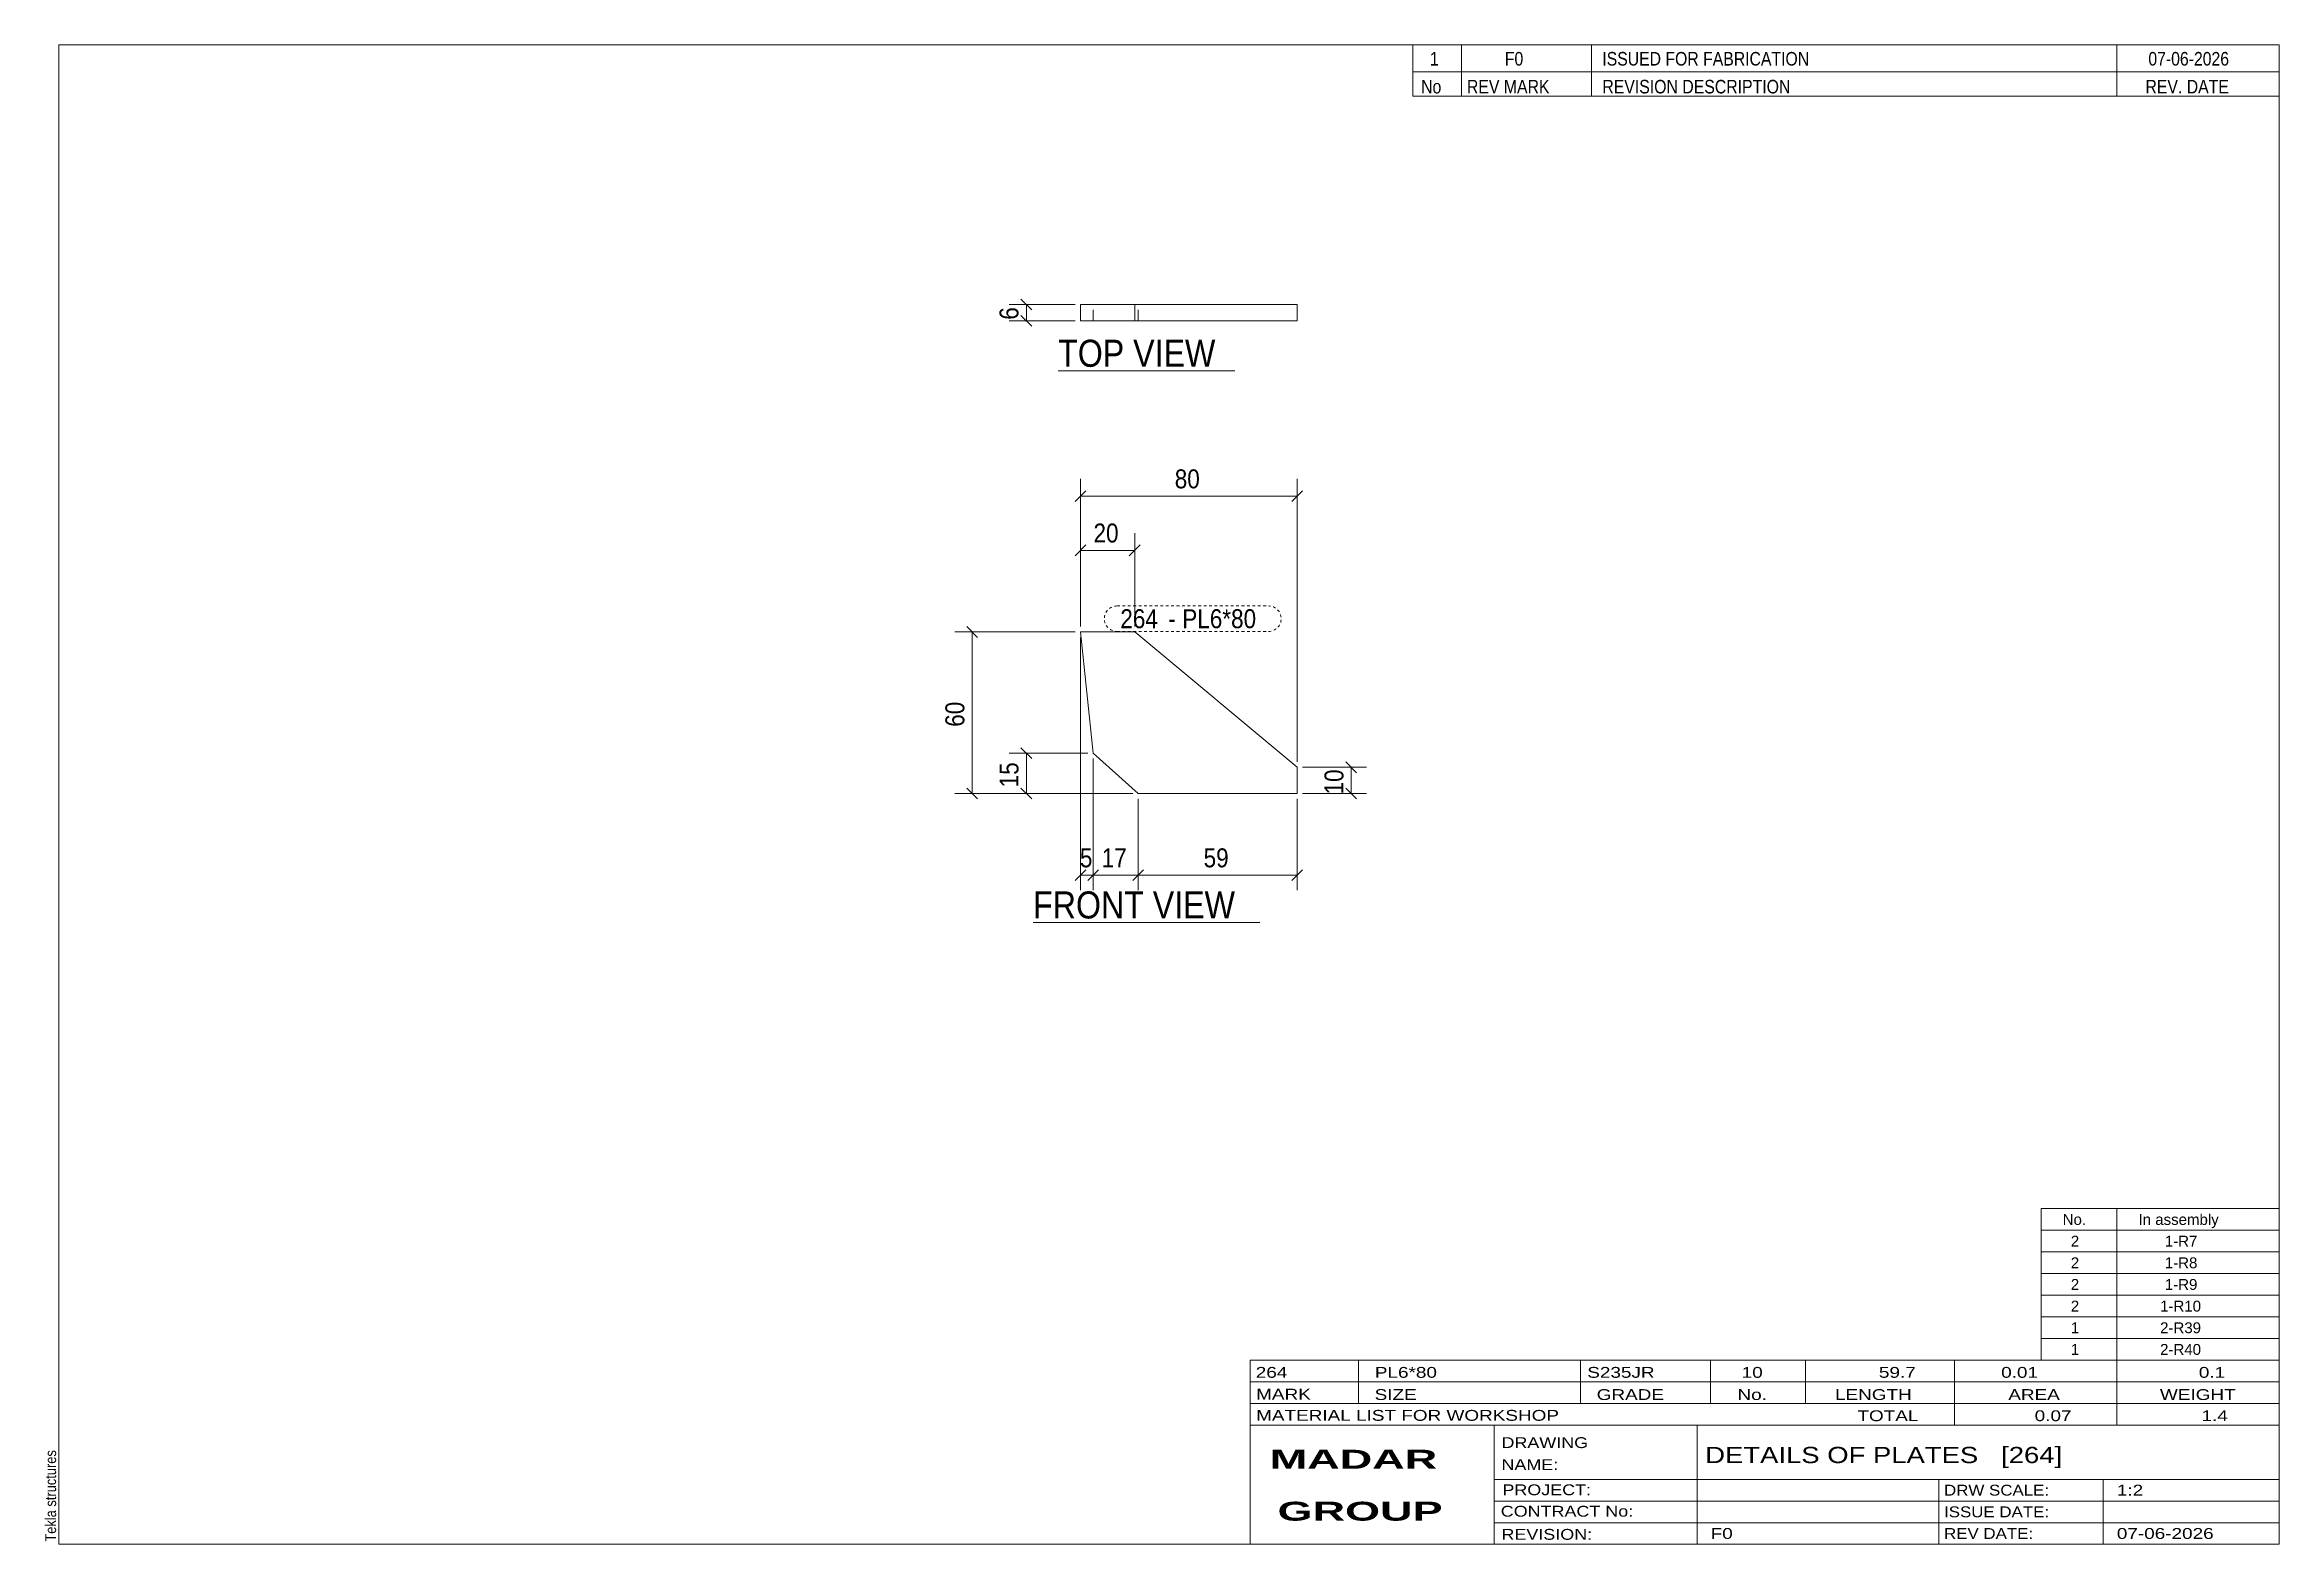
# Model space of a CAD drawing. Header units: millimetres. Extents: x 2 to 415, y 5 to 282.
import ezdxf

# ---------------------------------------------------------------- set-up
doc = ezdxf.new("R2010")
doc.units = ezdxf.units.MM
for name, pattern in [('XKITLINE00', [0]), ('XKITLINE02', [4, 2, -2]), ('XKITLINE04', [3, 0.5, -0.5, 0.5, -0.5, 0.5, -0.5])]:
    doc.linetypes.add(name, pattern=pattern)
for name, color, linetype, lineweight in [('Dimensions', 7, 'Continuous', 0), ('DrawingSheet', 5, 'Continuous', 0), ('OtherObjectType', 7, 'Continuous', 0), ('Part', 2, 'Continuous', 0), ('PartMark', 7, 'Continuous', 0)]:
    doc.layers.add(name, color=color, linetype=linetype, lineweight=lineweight)
doc.styles.add('ARIAL', font='ARIAL.TTF')
doc.styles.add('ARIAL_BOLD', font='ARIALBD.TTF')
doc.styles.add('ARIAL_NARROW', font='ARIALN.TTF')

# ---------------------------------------------------------------- blocks, each defined once
blk = doc.blocks.new('*A1')
at = {"layer": 'Part', "color": 2, "linetype": 'XKITLINE00', "lineweight": 0}
for p, q in [((196.01, 151.15), (193.65, 173.52)), ((193.65, 173.52), (203.65, 173.52)), ((233.65, 148.52), (203.65, 173.52)), ((204.3, 143.69), (196.01, 151.15)), ((233.65, 148.52), (233.65, 143.69)), ((233.65, 143.69), (204.3, 143.69))]:
    blk.add_line(p, q, dxfattribs=at)
blk = doc.blocks.new('*A2')
at = {"layer": 'Part', "color": 2, "linetype": 'XKITLINE00', "lineweight": 0}
for p, q in [((193.65, 231), (193.65, 234)), ((193.65, 234), (233.65, 234)), ((203.65, 231), (203.65, 234)), ((233.65, 234), (233.65, 231)), ((193.65, 231), (233.65, 231))]:
    blk.add_line(p, q, dxfattribs=at)
at = {"layer": 'Part', "color": 7, "linetype": 'XKITLINE02', "lineweight": 0}
for p, q in [((196.01, 231), (196.01, 234)), ((204.3, 231), (204.3, 234)), ((233.65, 231), (233.65, 234))]:
    blk.add_line(p, q, dxfattribs=at)
blk = doc.blocks.new('*A3')
at = {"layer": 'DrawingSheet', "color": 5, "linetype": 'XKITLINE00', "lineweight": 0}
for p, q in [((415, 282), (5, 282)), ((5, 282), (5, 5)), ((415, 5), (415, 282)), ((5, 5), (415, 5))]:
    blk.add_line(p, q, dxfattribs=at)
at = {"layer": 'DrawingSheet', "color": 5, "style": 'ARIAL', "width": 0.85}
blk.add_text('Tekla structures', height=2, rotation=90, dxfattribs=at).set_placement((4.5, 5.5))
blk = doc.blocks.new('*A4')
at = {"layer": 'OtherObjectType', "color": 7, "linetype": 'XKITLINE00', "lineweight": 0}
for p, q in [((371, 67), (415, 67)), ((371, 63), (371, 67)), ((385, 63), (385, 67)), ((415, 63), (415, 67)), ((371, 63), (415, 63)), ((371, 59), (371, 63)), ((385, 59), (385, 63)), ((415, 59), (415, 63)), ((371, 59), (415, 59)), ((371, 55), (371, 59)), ((385, 55), (385, 59)), ((415, 55), (415, 59)), ((371, 55), (415, 55)), ((371, 51), (371, 55)), ((385, 51), (385, 55)), ((415, 51), (415, 55)), ((371, 51), (415, 51)), ((371, 47), (371, 51)), ((385, 47), (385, 51)), ((415, 47), (415, 51)), ((371, 47), (415, 47)), ((371, 43), (371, 47)), ((385, 43), (385, 47)), ((415, 43), (415, 47)), ((371, 43), (415, 43)), ((371, 39), (371, 43)), ((385, 39), (385, 43)), ((415, 39), (415, 43)), ((371, 39), (415, 39))]:
    blk.add_line(p, q, dxfattribs=at)
at = {"layer": 'OtherObjectType', "color": 7, "style": 'ARIAL_NARROW', "width": 1.211571}
for s, p in [('In assembly', (389, 64)), ('No.', (375, 64)), ('2', (376.5, 60)), ('1-R7', (393.86, 60)), ('2', (376.5, 56)), ('1-R8', (393.86, 56)), ('2', (376.5, 52)), ('1-R9', (393.86, 52)), ('2', (376.5, 48)), ('1-R10', (392.99, 48)), ('1', (376.5, 44)), ('2-R39', (392.99, 44)), ('1', (376.5, 40)), ('2-R40', (392.99, 40))]:
    blk.add_text(s, height=2, dxfattribs=at).set_placement(p)
blk = doc.blocks.new('*A5')
at = {"layer": 'OtherObjectType', "color": 7, "linetype": 'XKITLINE00', "lineweight": 0}
for p, q in [((255, 282), (415, 282)), ((415, 282), (255, 282)), ((255, 282), (255, 277)), ((264, 282), (264, 277)), ((288, 282), (288, 277)), ((385, 282), (385, 277)), ((415, 282), (415, 277)), ((255, 277), (415, 277)), ((255, 277), (255, 272.5)), ((255, 277), (415, 277)), ((264, 277), (264, 272.5)), ((288, 277), (288, 272.5)), ((385, 277), (385, 272.5)), ((415, 277), (415, 272.5)), ((415, 272.5), (255, 272.5))]:
    blk.add_line(p, q, dxfattribs=at)
at = {"layer": 'OtherObjectType', "color": 7, "style": 'ARIAL_NARROW'}
for s, width, p in [('1', 1.017001, (258.16, 278.15)), ('F0', 1.017001, (272, 278.15)), ('ISSUED FOR FABRICATION', 1.017001, (290, 278.15)), ('07-06-2026', 1.017001, (390.82, 278.15)), ('No', 1.02, (256.54, 273)), ('REV MARK', 1.02, (265, 273)), ('REVISION DESCRIPTION', 1.02, (290, 273)), ('REV. DATE', 1.02, (390.28, 273))]:
    blk.add_text(s, height=2.5, dxfattribs=dict(at, width=width)).set_placement(p)
blk = doc.blocks.new('*A6')
at = {"layer": 'OtherObjectType', "color": 7, "linetype": 'XKITLINE00', "lineweight": 0}
for p, q in [((225, 39), (415, 39)), ((225, 39), (225, 35)), ((225, 39), (415, 39)), ((245, 35), (245, 39)), ((286, 35), (286, 39)), ((310, 35), (310, 39)), ((327.5, 35), (327.5, 39)), ((355, 35), (355, 39)), ((385, 35), (385, 39)), ((415, 35), (415, 39)), ((225, 35), (415, 35)), ((225, 35), (225, 5)), ((225, 35), (415, 35)), ((245, 31), (245, 35)), ((286, 31), (286, 35)), ((310, 31), (310, 35)), ((327.5, 31), (327.5, 35)), ((355, 31), (355, 35)), ((385, 31), (385, 35)), ((415, 31), (415, 35)), ((225, 31), (415, 31)), ((355, 27), (355, 31)), ((385, 27), (385, 31)), ((415, 27), (415, 31)), ((225, 27), (415, 27)), ((270, 21), (270, 27)), ((307.5, 17), (307.5, 27)), ((415, 21), (415, 27)), ((270, 21), (270, 5)), ((415, 17), (415, 21)), ((270, 17), (415, 17)), ((307.5, 5), (307.5, 17)), ((352.16, 13), (352.16, 17)), ((382.5, 5), (382.5, 17)), ((415, 13), (415, 17)), ((270, 13), (415, 13)), ((352.16, 5), (352.16, 13)), ((415, 9), (415, 13)), ((270, 9), (415, 9)), ((415, 5), (415, 9)), ((225, 5), (415, 5)), ((262.5, 5), (415, 5))]:
    blk.add_line(p, q, dxfattribs=at)
at = {"layer": 'OtherObjectType', "color": 7, "style": 'ARIAL_NARROW'}
for s, height, width, p in [('264', 2, 1.525501, (226.01, 35.76)), ('PL6*80', 2, 1.525501, (248, 35.76)), ('S235JR', 2, 1.525501, (287.22, 35.76)), ('10', 2, 1.525501, (315.73, 35.76)), ('59.7', 2, 1.525501, (341.07, 35.76)), ('0.01', 2, 1.525501, (363.64, 35.76)), ('0.1', 2, 1.525501, (400.14, 35.76)), ('MARK', 2, 1.525501, (226.08, 31.73)), ('SIZE', 2, 1.525501, (247.96, 31.66)), ('GRADE', 2, 1.525501, (288.96, 31.66)), ('No.', 2, 1.525501, (314.96, 31.66)), ('LENGTH', 2, 1.525501, (332.96, 31.66)), ('AREA', 2, 1.525501, (364.96, 31.66)), ('WEIGHT', 2, 1.525501, (392.96, 31.66)), ('MATERIAL LIST FOR WORKSHOP', 2, 1.525501, (226.08, 27.82)), ('TOTAL', 2, 1.525501, (337.1, 27.75)), ('0.07', 2, 1.525501, (369.83, 27.75)), ('1.4', 2, 1.525501, (400.63, 27.75)), ('DRAWING', 2, 1.445, (271.38, 22.78)), ('NAME:', 2, 1.445, (271.38, 18.72)), ('DETAILS OF PLATES   [264]', 3, 1.474651, (309, 20)), ('PROJECT:', 2, 1.445, (271.55, 14.07)), ('DRW SCALE:', 2, 1.36, (353.1, 14)), ('1:2', 2, 1.525501, (385, 14)), ('CONTRACT No:', 2, 1.445, (271.25, 10.11)), ('ISSUE DATE:', 2, 1.36, (353.1, 10)), ('REVISION:', 2, 1.445, (271.38, 5.84)), ('F0', 2, 1.525501, (310, 6)), ('REV DATE:', 2, 1.36, (353.1, 6)), ('07-06-2026', 2, 1.525501, (385, 6))]:
    blk.add_text(s, height=height, dxfattribs=dict(at, width=width)).set_placement(p)
at = {"layer": 'OtherObjectType', "color": 1, "style": 'ARIAL_BOLD', "width": 1.7}
for s, p in [('MADAR ', (228.58, 18.97)), ('GROUP', (230.03, 9.37))]:
    blk.add_text(s, height=3.5, dxfattribs=at).set_placement(p)
blk = doc.blocks.new('*A7')
at = {"layer": 'Dimensions', "color": 7, "linetype": 'XKITLINE00', "lineweight": 0}
for p, q in [((194.64, 199.59), (192.66, 197.61)), ((193.65, 174.52), (193.65, 201.8)), ((193.65, 198.6), (233.65, 198.6)), ((234.64, 199.59), (232.66, 197.61)), ((233.65, 149.52), (233.65, 201.8))]:
    blk.add_line(p, q, dxfattribs=at)
at = {"layer": 'Dimensions', "color": 3}
for p in [(193.65, 198.6), (233.65, 198.6)]:
    blk.add_point(p, dxfattribs=at)
at = {"layer": 'Dimensions', "color": 3, "style": 'ARIAL', "width": 0.85}
blk.add_text('80', height=3.5, dxfattribs=at).set_placement((211.05, 200.05))
blk = doc.blocks.new('*A8')
at = {"layer": 'Dimensions', "color": 7, "linetype": 'XKITLINE00', "lineweight": 0}
for p, q in [((193.65, 174.52), (193.65, 191.8)), ((203.65, 174.52), (203.65, 191.8)), ((194.64, 189.59), (192.66, 187.61)), ((193.65, 188.6), (203.65, 188.6)), ((204.64, 189.59), (202.66, 187.61))]:
    blk.add_line(p, q, dxfattribs=at)
at = {"layer": 'Dimensions', "color": 3}
for p in [(193.65, 188.6), (203.65, 188.6)]:
    blk.add_point(p, dxfattribs=at)
at = {"layer": 'Dimensions', "color": 3, "style": 'ARIAL', "width": 0.85}
blk.add_text('20', height=3.5, dxfattribs=at).set_placement((196.05, 190.05))
blk = doc.blocks.new('*A9')
at = {"layer": 'Dimensions', "color": 7, "linetype": 'XKITLINE00', "lineweight": 0}
for p, q in [((193.65, 172.52), (193.65, 125.8)), ((196.01, 150.15), (196.01, 125.8)), ((194.64, 129.59), (192.66, 127.61)), ((193.65, 128.6), (196.01, 128.6)), ((197, 129.59), (195.02, 127.61))]:
    blk.add_line(p, q, dxfattribs=at)
at = {"layer": 'Dimensions', "color": 3}
for p in [(193.65, 128.6), (196.01, 128.6)]:
    blk.add_point(p, dxfattribs=at)
at = {"layer": 'Dimensions', "color": 3, "style": 'ARIAL', "width": 0.85}
blk.add_text('5', height=3.5, dxfattribs=at).set_placement((193.53, 130.05))
blk = doc.blocks.new('*A10')
at = {"layer": 'Dimensions', "color": 7, "linetype": 'XKITLINE00', "lineweight": 0}
for p, q in [((196.01, 150.15), (196.01, 125.8)), ((204.3, 142.69), (204.3, 125.8)), ((197, 129.59), (195.02, 127.61)), ((196.01, 128.6), (204.3, 128.6)), ((205.29, 129.59), (203.31, 127.61))]:
    blk.add_line(p, q, dxfattribs=at)
at = {"layer": 'Dimensions', "color": 3}
for p in [(196.01, 128.6), (204.3, 128.6)]:
    blk.add_point(p, dxfattribs=at)
at = {"layer": 'Dimensions', "color": 3, "style": 'ARIAL', "width": 0.85}
blk.add_text('17', height=3.5, dxfattribs=at).set_placement((197.56, 130.05))
blk = doc.blocks.new('*A11')
at = {"layer": 'Dimensions', "color": 7, "linetype": 'XKITLINE00', "lineweight": 0}
for p, q in [((204.3, 142.69), (204.3, 125.8)), ((233.65, 142.69), (233.65, 125.8)), ((205.29, 129.59), (203.31, 127.61)), ((204.3, 128.6), (233.65, 128.6)), ((234.64, 129.59), (232.66, 127.61))]:
    blk.add_line(p, q, dxfattribs=at)
at = {"layer": 'Dimensions', "color": 3}
for p in [(204.3, 128.6), (233.65, 128.6)]:
    blk.add_point(p, dxfattribs=at)
at = {"layer": 'Dimensions', "color": 3, "style": 'ARIAL', "width": 0.85}
blk.add_text('59', height=3.5, dxfattribs=at).set_placement((216.38, 130.05))
blk = doc.blocks.new('*A12')
at = {"layer": 'Dimensions', "color": 7, "linetype": 'XKITLINE00', "lineweight": 0}
for p, q in [((192.65, 173.52), (170.45, 173.52)), ((172.66, 174.51), (174.64, 172.53)), ((173.65, 143.69), (173.65, 173.52)), ((172.66, 144.68), (174.64, 142.7)), ((203.3, 143.69), (170.45, 143.69))]:
    blk.add_line(p, q, dxfattribs=at)
at = {"layer": 'Dimensions', "color": 3}
for p in [(173.65, 173.52), (173.65, 143.69)]:
    blk.add_point(p, dxfattribs=at)
at = {"layer": 'Dimensions', "color": 3, "style": 'ARIAL', "width": 0.85}
blk.add_text('60', height=3.5, rotation=90.0002, dxfattribs=at).set_placement((172.2, 156.01))
blk = doc.blocks.new('*A13')
at = {"layer": 'Dimensions', "color": 7, "linetype": 'XKITLINE00', "lineweight": 0}
for p, q in [((242.66, 149.51), (244.64, 147.53)), ((234.65, 148.52), (246.45, 148.52)), ((242.66, 144.68), (244.64, 142.7)), ((243.65, 143.69), (243.65, 148.52)), ((234.65, 143.69), (246.45, 143.69))]:
    blk.add_line(p, q, dxfattribs=at)
at = {"layer": 'Dimensions', "color": 3}
for p in [(243.65, 148.52), (243.65, 143.69)]:
    blk.add_point(p, dxfattribs=at)
at = {"layer": 'Dimensions', "color": 3, "style": 'ARIAL', "width": 0.85}
blk.add_text('10', height=3.5, rotation=90.0002, dxfattribs=at).set_placement((242.2, 143.51))
blk = doc.blocks.new('*A14')
at = {"layer": 'Dimensions', "color": 7, "linetype": 'XKITLINE00', "lineweight": 0}
for p, q in [((195.01, 151.15), (180.45, 151.15)), ((182.66, 152.14), (184.64, 150.16)), ((183.65, 143.69), (183.65, 151.15)), ((182.66, 144.68), (184.64, 142.7)), ((203.3, 143.69), (180.45, 143.69))]:
    blk.add_line(p, q, dxfattribs=at)
at = {"layer": 'Dimensions', "color": 3}
for p in [(183.65, 151.15), (183.65, 143.69)]:
    blk.add_point(p, dxfattribs=at)
at = {"layer": 'Dimensions', "color": 3, "style": 'ARIAL', "width": 0.85}
blk.add_text('15', height=3.5, rotation=90.0002, dxfattribs=at).set_placement((182.2, 144.82))
blk = doc.blocks.new('*A15')
at = {"layer": 'PartMark', "color": 7, "linetype": 'XKITLINE04', "lineweight": 0}
for p, q in [((200.4, 178.32), (228.36, 178.32)), ((200.4, 173.62), (228.36, 173.62))]:
    blk.add_line(p, q, dxfattribs=at)
for centre, start, end in [((200.4, 175.97), 90, 270), ((228.36, 175.97), 270, 90)]:
    blk.add_arc(centre, 2.35, start, end, dxfattribs=at)
at = {"layer": 'PartMark', "color": 1, "style": 'ARIAL', "width": 0.85}
blk.add_text('264', height=3.5, dxfattribs=at).set_placement((201, 174.22))
at = {"layer": 'PartMark', "color": 3, "style": 'ARIAL', "width": 0.85}
for s, p in [('PL6*80', (212.44, 174.22)), ('-', (209.84, 174.22))]:
    blk.add_text(s, height=3.5, dxfattribs=at).set_placement(p)
blk = doc.blocks.new('*A16')
at = {"layer": 'OtherObjectType', "color": 7, "linetype": 'XKITLINE00', "lineweight": 0}
blk.add_line((184.9, 119.85), (226.75, 119.85), dxfattribs=at)
at = {"layer": 'OtherObjectType', "color": 3, "style": 'ARIAL', "width": 0.85}
blk.add_text('FRONT VIEW', height=5, dxfattribs=at).set_placement((184.9, 120.6))
blk = doc.blocks.new('*A17')
at = {"layer": 'Dimensions', "color": 7, "linetype": 'XKITLINE00', "lineweight": 0}
for p, q in [((192.65, 234), (180.45, 234)), ((182.66, 234.99), (184.64, 233.01)), ((182.66, 231.99), (184.64, 230.01)), ((183.65, 231), (183.65, 234)), ((192.65, 231), (180.45, 231))]:
    blk.add_line(p, q, dxfattribs=at)
at = {"layer": 'Dimensions', "color": 3}
for p in [(183.65, 234), (183.65, 231)]:
    blk.add_point(p, dxfattribs=at)
at = {"layer": 'Dimensions', "color": 3, "style": 'ARIAL', "width": 0.85}
blk.add_text('6', height=3.5, rotation=90.0002, dxfattribs=at).set_placement((182.2, 231.2))
blk = doc.blocks.new('*A18')
at = {"layer": 'OtherObjectType', "color": 7, "linetype": 'XKITLINE00', "lineweight": 0}
blk.add_line((189.52, 221.75), (222.13, 221.75), dxfattribs=at)
at = {"layer": 'OtherObjectType', "color": 3, "style": 'ARIAL', "width": 0.85}
blk.add_text('TOP VIEW', height=5, dxfattribs=at).set_placement((189.52, 222.5))

msp = doc.modelspace()

# ---------------------------------------------------------------- block references
at = {"lineweight": 0}
for name in ['*A3', '*A5', '*A17', '*A2', '*A18', '*A7', '*A8', '*A15', '*A12', '*A1', '*A9', '*A14', '*A10', '*A13', '*A11', '*A16', '*A4', '*A6']:
    msp.add_blockref(name, (0, 0), dxfattribs=at)

doc.saveas('drawing.dxf')
